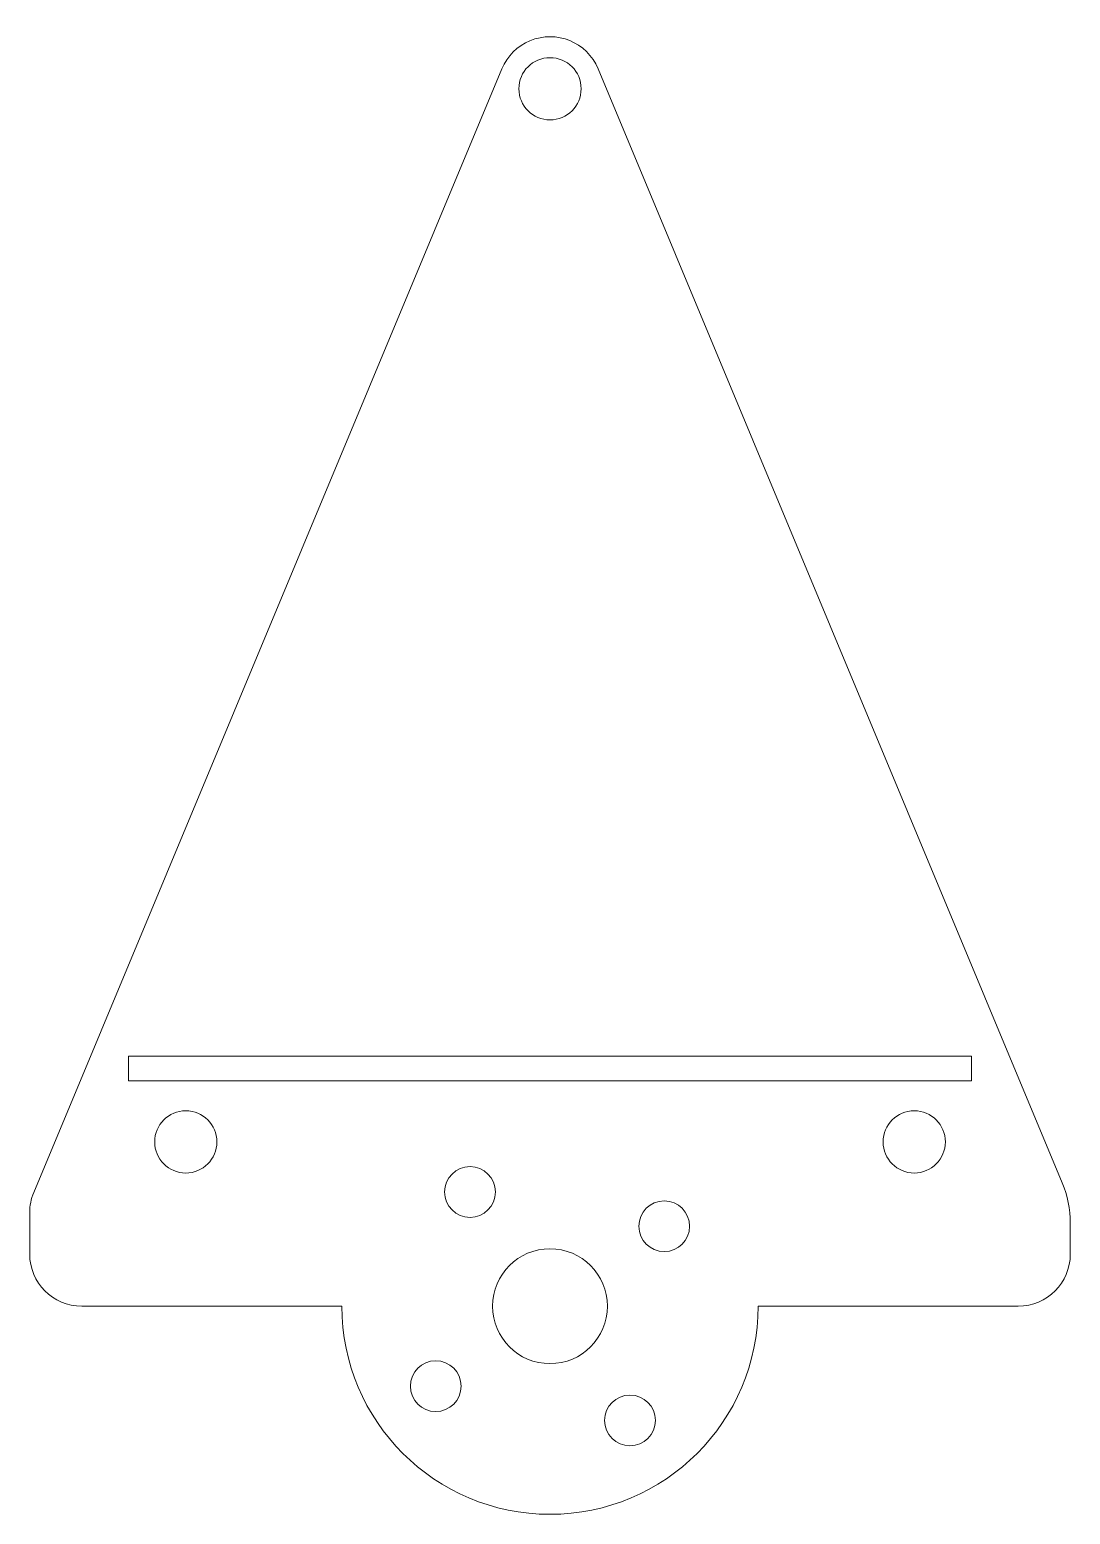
# Model space of a CAD drawing. Header units: inches. Extents: x 1.17 to 3.67, y 2.79 to 6.36.
import ezdxf

# ---------------------------------------------------------------- set-up
doc = ezdxf.new("R2010")
doc.units = ezdxf.units.IN
doc.header["$MEASUREMENT"] = 0

# ---------------------------------------------------------------- blocks, each defined once
blk = doc.blocks.new('block 2')
at = {"color": 7, "lineweight": 15, "true_color": 0xffffff}
blk.add_open_spline([(2.5588, 3.289), (2.5588, 3.3652), (2.497, 3.427), (2.4208, 3.427), (2.3446, 3.427), (2.2828, 3.3652), (2.2828, 3.289), (2.2828, 3.2128), (2.3446, 3.151), (2.4208, 3.151), (2.497, 3.151), (2.5588, 3.2128), (2.5588, 3.289), (2.5588, 3.289), (2.5588, 3.289), (2.5588, 3.289)], degree=3, knots=[0, 0, 0, 0, 1, 1, 1, 2, 2, 2, 3, 3, 3, 4, 4, 4, 5, 5, 5, 5], dxfattribs=at)
blk = doc.blocks.new('block 3')
at = {"color": 7, "lineweight": 15, "true_color": 0xffffff}
blk.add_open_spline([(2.2897, 3.5634), (2.2897, 3.5971), (2.2623, 3.6244), (2.2287, 3.6244), (2.195, 3.6244), (2.1677, 3.5971), (2.1677, 3.5634), (2.1677, 3.5297), (2.195, 3.5024), (2.2287, 3.5024), (2.2623, 3.5024), (2.2897, 3.5297), (2.2897, 3.5634), (2.2897, 3.5634), (2.2897, 3.5634), (2.2897, 3.5634)], degree=3, knots=[0, 0, 0, 0, 1, 1, 1, 2, 2, 2, 3, 3, 3, 4, 4, 4, 5, 5, 5, 5], dxfattribs=at)
blk = doc.blocks.new('block 4')
at = {"color": 7, "lineweight": 15, "true_color": 0xffffff}
blk.add_open_spline([(2.674, 3.0146), (2.674, 3.0483), (2.6466, 3.0756), (2.613, 3.0756), (2.5793, 3.0756), (2.552, 3.0483), (2.552, 3.0146), (2.552, 2.9809), (2.5793, 2.9536), (2.613, 2.9536), (2.6466, 2.9536), (2.674, 2.9809), (2.674, 3.0146), (2.674, 3.0146), (2.674, 3.0146), (2.674, 3.0146)], degree=3, knots=[0, 0, 0, 0, 1, 1, 1, 2, 2, 2, 3, 3, 3, 4, 4, 4, 5, 5, 5, 5], dxfattribs=at)
blk = doc.blocks.new('block 5')
at = {"color": 7, "lineweight": 15, "true_color": 0xffffff}
blk.add_open_spline([(2.7562, 3.4811), (2.7562, 3.5148), (2.7289, 3.5421), (2.6952, 3.5421), (2.6615, 3.5421), (2.6342, 3.5148), (2.6342, 3.4811), (2.6342, 3.4474), (2.6615, 3.4201), (2.6952, 3.4201), (2.7289, 3.4201), (2.7562, 3.4474), (2.7562, 3.4811), (2.7562, 3.4811), (2.7562, 3.4811), (2.7562, 3.4811)], degree=3, knots=[0, 0, 0, 0, 1, 1, 1, 2, 2, 2, 3, 3, 3, 4, 4, 4, 5, 5, 5, 5], dxfattribs=at)
blk = doc.blocks.new('block 6')
at = {"color": 7, "lineweight": 15, "true_color": 0xffffff}
blk.add_open_spline([(2.2074, 3.0968), (2.2074, 3.1305), (2.1801, 3.1578), (2.1464, 3.1578), (2.1127, 3.1578), (2.0854, 3.1305), (2.0854, 3.0968), (2.0854, 3.0632), (2.1127, 3.0358), (2.1464, 3.0358), (2.1801, 3.0358), (2.2074, 3.0632), (2.2074, 3.0968), (2.2074, 3.0968), (2.2074, 3.0968), (2.2074, 3.0968)], degree=3, knots=[0, 0, 0, 0, 1, 1, 1, 2, 2, 2, 3, 3, 3, 4, 4, 4, 5, 5, 5, 5], dxfattribs=at)
blk = doc.blocks.new('block 7')
at = {"color": 7, "lineweight": 15, "true_color": 0xffffff}
blk.add_lwpolyline([(1.4083, 3.8305), (3.4333, 3.8305)], dxfattribs=at)
blk = doc.blocks.new('block 8')
at = {"color": 7, "lineweight": 15, "true_color": 0xffffff}
blk.add_lwpolyline([(3.4333, 3.8305), (3.4333, 3.8896)], dxfattribs=at)
blk = doc.blocks.new('block 9')
at = {"color": 7, "lineweight": 15, "true_color": 0xffffff}
blk.add_lwpolyline([(3.4333, 3.8896), (1.4083, 3.8896)], dxfattribs=at)
blk = doc.blocks.new('block 10')
at = {"color": 7, "lineweight": 15, "true_color": 0xffffff}
blk.add_lwpolyline([(1.4083, 3.8896), (1.4083, 3.8305)], dxfattribs=at)
blk = doc.blocks.new('block 11')
at = {"color": 7, "lineweight": 15, "true_color": 0xffffff}
blk.add_open_spline([(1.6206, 3.6838), (1.6206, 3.7251), (1.5871, 3.7585), (1.5458, 3.7585), (1.5045, 3.7585), (1.4711, 3.7251), (1.4711, 3.6838), (1.4711, 3.6425), (1.5045, 3.609), (1.5458, 3.609), (1.5871, 3.609), (1.6206, 3.6425), (1.6206, 3.6838), (1.6206, 3.6838), (1.6206, 3.6838), (1.6206, 3.6838)], degree=3, knots=[0, 0, 0, 0, 1, 1, 1, 2, 2, 2, 3, 3, 3, 4, 4, 4, 5, 5, 5, 5], dxfattribs=at)
blk = doc.blocks.new('block 12')
at = {"color": 7, "lineweight": 15, "true_color": 0xffffff}
blk.add_open_spline([(3.3706, 3.6838), (3.3706, 3.7251), (3.3371, 3.7585), (3.2958, 3.7585), (3.2545, 3.7585), (3.2211, 3.7251), (3.2211, 3.6838), (3.2211, 3.6425), (3.2545, 3.609), (3.2958, 3.609), (3.3371, 3.609), (3.3706, 3.6425), (3.3706, 3.6838), (3.3706, 3.6838), (3.3706, 3.6838), (3.3706, 3.6838)], degree=3, knots=[0, 0, 0, 0, 1, 1, 1, 2, 2, 2, 3, 3, 3, 4, 4, 4, 5, 5, 5, 5], dxfattribs=at)
blk = doc.blocks.new('block 13')
at = {"color": 7, "lineweight": 15, "true_color": 0xffffff}
blk.add_open_spline([(2.4956, 6.214), (2.4956, 6.2553), (2.4621, 6.2887), (2.4208, 6.2887), (2.3795, 6.2887), (2.3461, 6.2553), (2.3461, 6.214), (2.3461, 6.1727), (2.3795, 6.1392), (2.4208, 6.1392), (2.4621, 6.1392), (2.4956, 6.1727), (2.4956, 6.214), (2.4956, 6.214), (2.4956, 6.214), (2.4956, 6.214)], degree=3, knots=[0, 0, 0, 0, 1, 1, 1, 2, 2, 2, 3, 3, 3, 4, 4, 4, 5, 5, 5, 5], dxfattribs=at)
blk = doc.blocks.new('block 14')
at = {"color": 7, "lineweight": 15, "true_color": 0xffffff}
blk.add_lwpolyline([(3.6708, 3.414), (3.6708, 3.489)], dxfattribs=at)
blk = doc.blocks.new('block 15')
at = {"color": 7, "lineweight": 15, "true_color": 0xffffff}
blk.add_lwpolyline([(2.9208, 3.289), (3.5458, 3.289)], dxfattribs=at)
blk = doc.blocks.new('block 16')
at = {"color": 7, "lineweight": 15, "true_color": 0xffffff}
blk.add_open_spline([(1.9208, 3.289), (1.9208, 3.0128), (2.1447, 2.789), (2.4208, 2.789), (2.697, 2.789), (2.9208, 3.0128), (2.9208, 3.289)], degree=3, knots=[0, 0, 0, 0, 1, 1, 1, 2, 2, 2, 2], dxfattribs=at)
blk = doc.blocks.new('block 17')
at = {"color": 7, "lineweight": 15, "true_color": 0xffffff}
blk.add_lwpolyline([(1.2958, 3.289), (1.9208, 3.289)], dxfattribs=at)
blk = doc.blocks.new('block 18')
at = {"color": 7, "lineweight": 15, "true_color": 0xffffff}
blk.add_lwpolyline([(1.1708, 3.514), (1.1708, 3.414)], dxfattribs=at)
blk = doc.blocks.new('block 19')
at = {"color": 7, "lineweight": 15, "true_color": 0xffffff}
blk.add_lwpolyline([(2.3054, 6.2621), (1.1804, 3.5621)], dxfattribs=at)
blk = doc.blocks.new('block 20')
at = {"color": 7, "lineweight": 15, "true_color": 0xffffff}
blk.add_lwpolyline([(3.6516, 3.5851), (2.5362, 6.2621)], dxfattribs=at)
blk = doc.blocks.new('block 21')
at = {"color": 7, "lineweight": 15, "true_color": 0xffffff}
blk.add_open_spline([(1.1708, 3.414), (1.1708, 3.3449), (1.2268, 3.289), (1.2958, 3.289)], degree=3, dxfattribs=at)
blk = doc.blocks.new('block 22')
at = {"color": 7, "lineweight": 15, "true_color": 0xffffff}
blk.add_open_spline([(1.1804, 3.5621), (1.1741, 3.5468), (1.1708, 3.5305), (1.1708, 3.514)], degree=3, dxfattribs=at)
blk = doc.blocks.new('block 23')
at = {"color": 7, "lineweight": 15, "true_color": 0xffffff}
blk.add_open_spline([(2.5362, 6.2621), (2.5096, 6.3258), (2.4365, 6.3559), (2.3727, 6.3294), (2.3423, 6.3167), (2.3181, 6.2925), (2.3054, 6.2621)], degree=3, knots=[0, 0, 0, 0, 1, 1, 1, 2, 2, 2, 2], dxfattribs=at)
blk = doc.blocks.new('block 24')
at = {"color": 7, "lineweight": 15, "true_color": 0xffffff}
blk.add_open_spline([(3.6708, 3.489), (3.6708, 3.522), (3.6643, 3.5547), (3.6516, 3.5851)], degree=3, dxfattribs=at)
blk = doc.blocks.new('block 25')
at = {"color": 7, "lineweight": 15, "true_color": 0xffffff}
blk.add_open_spline([(3.5458, 3.289), (3.6148, 3.289), (3.6708, 3.3449), (3.6708, 3.414)], degree=3, dxfattribs=at)

msp = doc.modelspace()

# ---------------------------------------------------------------- block references
for name in ['block 23', 'block 13', 'block 19', 'block 20', 'block 9', 'block 10', 'block 8', 'block 7', 'block 11', 'block 12', 'block 3', 'block 24', 'block 22', 'block 5', 'block 18', 'block 14', 'block 2', 'block 21', 'block 25', 'block 17', 'block 16', 'block 15', 'block 6', 'block 4']:
    msp.add_blockref(name, (0, 0))

doc.saveas('drawing.dxf')
